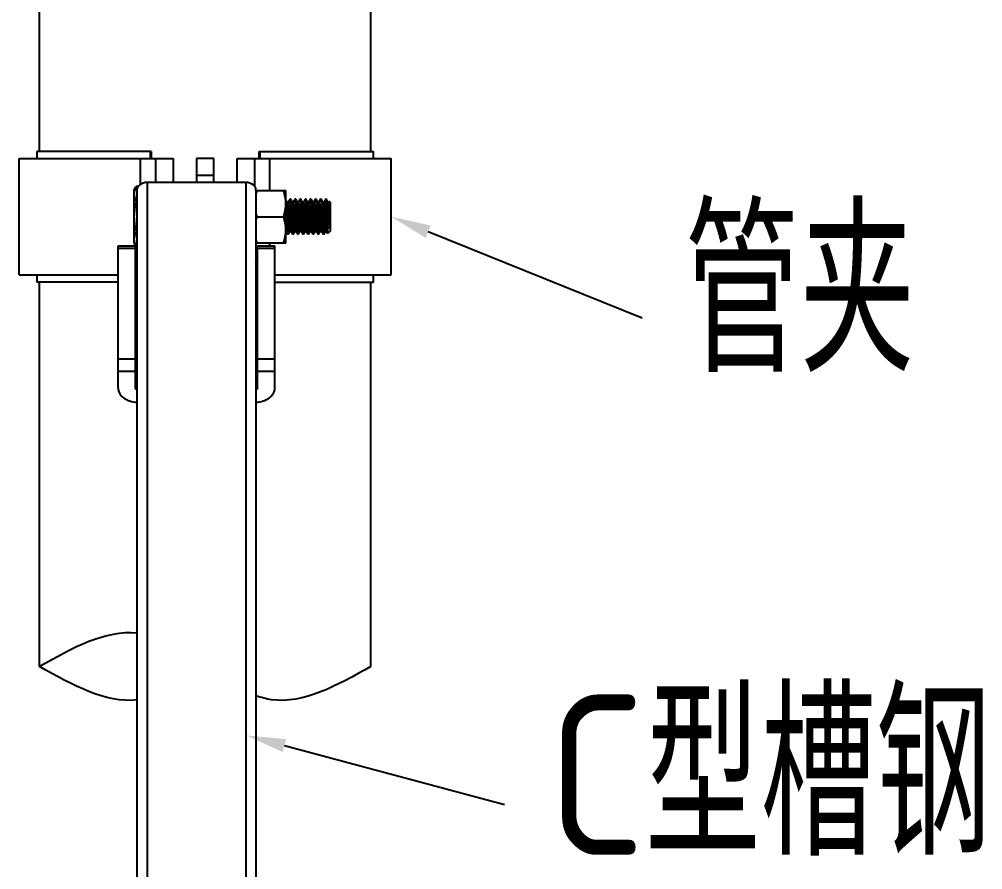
# Model space of a CAD drawing. Extents: x -409572 to -157272, y 600795 to 878326.
# Drawn here: x -392563 to -390155, y 811480 to 813606 of the extents above; entities that cross this region are included whole.
import ezdxf

# ---------------------------------------------------------------- set-up
doc = ezdxf.new("R2010")
doc.units = 0
doc.header["$LTSCALE"] = 1000
doc.header["$MEASUREMENT"] = 0
doc.layers.get('0').update_dxf_attribs({"linetype": 'CONTINUOUS'})
doc.styles.get("Standard").update_dxf_attribs({"font": 'GBENOR', "bigfont": 'GBCBIG'})

msp = doc.modelspace()

# ---------------------------------------------------------------- linework, layer by layer
at = {"linetype": 'CONTINUOUS'}
for p, q in [((-392512.2, 813275.6), (-392512.2, 813838.3)), ((-391684.6, 813275.6), (-391684.6, 813820.1)), ((-392563.1, 812967.1), (-392563.1, 813257.5)), ((-392563.1, 813257.5), (-392178.3, 813257.5)), ((-392519.5, 813275.6), (-392519.5, 813257.5)), ((-392233.1, 813275.6), (-392519.5, 813275.6)), ((-392259.8, 813193.5), (-392259.8, 813257.5)), ((-392235.5, 813275.6), (-392235.5, 813257.5)), ((-392233.1, 813275.6), (-392233.1, 813257.5)), ((-392221.8, 813197.6), (-392221.8, 813257.5)), ((-392178.3, 813257.5), (-392178.3, 813197.6)), ((-392120.2, 813257.5), (-392120.2, 813197.6)), ((-392076.7, 813257.5), (-392120.2, 813257.5)), ((-392076.7, 813197.6), (-392076.7, 813257.5)), ((-392018.6, 813197.6), (-392018.6, 813257.5)), ((-392018.6, 813257.5), (-391633.8, 813257.5)), ((-391975, 813257.5), (-391975, 813188.7)), ((-391963.7, 813257.5), (-391963.7, 813275.6)), ((-391963.7, 813275.6), (-391677.3, 813275.6)), ((-391961.3, 813257.5), (-391961.3, 813275.6)), ((-391937.1, 813177.6), (-391937.1, 813257.5)), ((-391677.3, 813257.5), (-391677.3, 813275.6)), ((-391633.8, 812967.1), (-391633.8, 813257.5)), ((-392076.7, 813214.9), (-392120.2, 813214.9)), ((-392276.3, 813177.6), (-392270.5, 813187.7)), ((-392266.2, 813187.7), (-392270.5, 813187.7)), ((-392243.6, 813197.6), (-392243.6, 811269.1)), ((-391996.8, 813197.6), (-392243.6, 813197.6)), ((-391996.8, 813197.6), (-391996.8, 811269.1)), ((-392276.3, 813177.6), (-392276.3, 813046.9)), ((-392269, 813179.6), (-392269, 811076.6)), ((-391971.4, 813179.6), (-391971.4, 811076.6)), ((-391971.4, 813177.6), (-391896.6, 813177.6)), ((-391896.6, 813046.9), (-391896.6, 813177.6)), ((-392269, 813150), (-392270.5, 813150)), ((-391893.1, 813148.8), (-391896.6, 813154.8)), ((-391890.1, 813148.9), (-391893.2, 813148.9)), ((-391886.3, 813155.7), (-391890.2, 813149)), ((-391886.3, 813155.7), (-391886.2, 813155.8)), ((-391884.6, 813155.8), (-391886.2, 813155.8)), ((-391884.4, 813155.7), (-391884.6, 813155.8)), ((-391880.4, 813148.8), (-391884.4, 813155.7)), ((-391877.4, 813148.9), (-391880.5, 813148.9)), ((-391880.3, 813148.7), (-391880.4, 813148.8)), ((-391873.6, 813155.7), (-391877.5, 813149)), ((-391873.6, 813155.7), (-391873.5, 813155.8)), ((-391871.9, 813155.8), (-391873.5, 813155.8)), ((-391871.7, 813155.7), (-391871.9, 813155.8)), ((-391867.7, 813148.8), (-391871.7, 813155.7)), ((-391864.7, 813148.9), (-391867.8, 813148.9)), ((-391860.9, 813155.7), (-391864.8, 813149)), ((-391860.9, 813155.7), (-391860.8, 813155.8)), ((-391859.2, 813155.8), (-391860.8, 813155.8)), ((-391859, 813155.7), (-391859.2, 813155.8)), ((-391855, 813148.8), (-391859, 813155.7)), ((-391858.8, 813155), (-391859, 813155.7)), ((-391852, 813148.9), (-391855.1, 813148.9)), ((-391854.8, 813148.2), (-391855, 813148.8)), ((-391848.2, 813155.7), (-391852.1, 813149)), ((-391851.6, 813148.2), (-391852, 813148.9)), ((-391848.2, 813155.7), (-391848, 813155.8)), ((-391848, 813155.8), (-391847.6, 813155)), ((-391846.5, 813155.8), (-391848, 813155.8)), ((-391846.3, 813155.7), (-391846.5, 813155.8)), ((-391842.3, 813148.8), (-391846.3, 813155.7)), ((-391839.3, 813148.9), (-391842.4, 813148.9)), ((-391842.2, 813148.6), (-391842.3, 813148.8)), ((-391835.5, 813155.7), (-391839.4, 813149)), ((-391835.5, 813155.7), (-391835.3, 813155.8)), ((-391833.8, 813155.8), (-391835.3, 813155.8)), ((-391833.6, 813155.7), (-391833.8, 813155.8)), ((-391829.6, 813148.8), (-391833.6, 813155.7)), ((-391826.6, 813148.9), (-391829.7, 813148.9)), ((-391822.8, 813155.7), (-391826.7, 813149)), ((-391822.8, 813155.7), (-391822.6, 813155.8)), ((-391821, 813155.8), (-391822.6, 813155.8)), ((-391820.9, 813155.7), (-391821, 813155.8)), ((-391816.9, 813148.8), (-391820.9, 813155.7)), ((-391813.9, 813148.9), (-391817, 813148.9)), ((-391810.1, 813155.7), (-391814, 813149)), ((-391810.1, 813155.7), (-391809.9, 813155.8)), ((-391808.3, 813155.8), (-391809.9, 813155.8)), ((-391808.2, 813155.7), (-391808.3, 813155.8)), ((-391804.2, 813148.8), (-391808.2, 813155.7)), ((-391801.2, 813148.9), (-391804.3, 813148.9)), ((-391804.1, 813148.6), (-391804.2, 813148.8)), ((-391797.4, 813155.7), (-391801.3, 813149)), ((-391797.2, 813155.8), (-391797.4, 813155.7)), ((-391795.6, 813155.8), (-391797.2, 813155.8)), ((-391795.5, 813155.7), (-391795.6, 813155.8)), ((-391791.5, 813148.8), (-391795.5, 813155.7)), ((-391788.5, 813148.9), (-391791.6, 813148.9)), ((-391787.9, 813150.1), (-391788.6, 813149)), ((-391786.2, 813148.6), (-391787.8, 813150.1)), ((-391786.2, 813148.6), (-391786.2, 813076)), ((-391969.2, 813112.3), (-391902.4, 813112.3)), ((-391793.5, 813100.6), (-391793.5, 813133.7)), ((-391786.6, 813133.9), (-391786.6, 813082.9)), ((-392269, 813074.5), (-392270.5, 813074.5)), ((-391896.6, 813075.6), (-391892.7, 813068.8)), ((-391892.7, 813068.8), (-391892.5, 813068.7)), ((-391890.9, 813068.7), (-391892.5, 813068.7)), ((-391890.8, 813068.8), (-391890.9, 813068.7)), ((-391890.8, 813068.8), (-391886.9, 813075.6)), ((-391886.9, 813075.6), (-391883.9, 813075.6)), ((-391884, 813075.8), (-391880, 813068.8)), ((-391880, 813068.8), (-391879.8, 813068.7)), ((-391878.2, 813068.7), (-391879.8, 813068.7)), ((-391878.1, 813068.8), (-391878.2, 813068.7)), ((-391878.1, 813068.8), (-391874.2, 813075.6)), ((-391874.2, 813075.6), (-391871.2, 813075.6)), ((-391871.3, 813075.8), (-391871.3, 813075.9)), ((-391871.3, 813075.8), (-391867.3, 813068.8)), ((-391867.3, 813068.8), (-391867.1, 813068.7)), ((-391865.5, 813068.7), (-391867.1, 813068.7)), ((-391865.4, 813068.8), (-391865.5, 813068.7)), ((-391865.4, 813068.8), (-391861.5, 813075.6)), ((-391861.5, 813075.6), (-391858.5, 813075.6)), ((-391858.6, 813075.8), (-391854.6, 813068.8)), ((-391854.6, 813068.8), (-391854.4, 813068.7)), ((-391852.8, 813068.7), (-391854.4, 813068.7)), ((-391852.6, 813068.8), (-391852.8, 813068.7)), ((-391852.6, 813068.8), (-391848.8, 813075.6)), ((-391848.8, 813075.6), (-391845.8, 813075.6)), ((-391845.9, 813075.8), (-391841.9, 813068.8)), ((-391841.9, 813068.8), (-391841.7, 813068.7)), ((-391840.1, 813068.7), (-391841.7, 813068.7)), ((-391839.9, 813068.8), (-391840.1, 813068.7)), ((-391839.9, 813068.8), (-391836.1, 813075.6)), ((-391836.1, 813075.6), (-391833.1, 813075.6)), ((-391833.2, 813075.8), (-391829.2, 813068.8)), ((-391829.2, 813068.8), (-391829, 813068.7)), ((-391827.4, 813068.7), (-391829, 813068.7)), ((-391827.2, 813068.8), (-391827.4, 813068.7)), ((-391827.2, 813068.8), (-391823.3, 813075.6)), ((-391823.4, 813075.6), (-391820.4, 813075.6)), ((-391820.5, 813075.8), (-391816.4, 813068.8)), ((-391816.4, 813068.8), (-391816.3, 813068.7)), ((-391814.7, 813068.7), (-391816.3, 813068.7)), ((-391814.5, 813068.8), (-391814.7, 813068.7)), ((-391814.5, 813068.8), (-391810.6, 813075.6)), ((-391810.7, 813075.6), (-391807.7, 813075.6)), ((-391807.8, 813075.8), (-391803.7, 813068.8)), ((-391803.7, 813068.8), (-391803.6, 813068.7)), ((-391802, 813068.7), (-391803.6, 813068.7)), ((-391801.8, 813068.8), (-391802, 813068.7)), ((-391801.8, 813068.8), (-391797.9, 813075.6)), ((-391798, 813075.6), (-391795, 813075.6)), ((-391795, 813075.8), (-391795, 813075.6)), ((-391795, 813075.6), (-391791.9, 813070.4)), ((-391791.9, 813070.4), (-391791.8, 813070.4)), ((-391786.2, 813076), (-391791.8, 813070.4)), ((-392276.3, 813046.9), (-392272.3, 813039.9)), ((-391971.4, 813046.9), (-391896.6, 813046.9)), ((-391937.1, 813039.7), (-391937.1, 813046.9)), ((-392316.2, 812684.2), (-392316.2, 813039.7)), ((-392316.2, 813039.7), (-392272.7, 813039.7)), ((-392316.2, 813033.3), (-392272.7, 813033.3)), ((-392272.7, 812684.2), (-392272.7, 813039.7)), ((-392269, 813036.8), (-392270.5, 813036.8)), ((-391967.7, 813021.6), (-391971.4, 813024.1)), ((-391967.7, 812684.2), (-391967.7, 813039.7)), ((-391967.7, 813039.7), (-391924.2, 813039.7)), ((-391967.7, 813033.3), (-391924.2, 813033.3)), ((-391924.2, 812684.2), (-391924.2, 813039.7)), ((-391971.4, 812997), (-391969.2, 813002.7)), ((-391969.2, 813002.7), (-391967.7, 813005.8)), ((-391967.7, 813005.3), (-391968.1, 813005)), ((-392563.1, 812967.1), (-392316.2, 812967.1)), ((-392519.5, 812967.1), (-392519.5, 812948.9)), ((-392316.2, 812948.9), (-392519.5, 812948.9)), ((-392512.2, 811987.9), (-392512.2, 812948.9)), ((-391924.2, 812967.1), (-391633.8, 812967.1)), ((-391924.2, 812948.9), (-391677.3, 812948.9)), ((-391684.6, 811987.9), (-391684.6, 812948.9)), ((-391677.3, 812948.9), (-391677.3, 812967.1)), ((-392272.7, 812756.1), (-392316.2, 812756.1)), ((-391924.2, 812756.1), (-391967.7, 812756.1)), ((-392272.7, 812725.3), (-392316.2, 812725.3)), ((-391924.2, 812725.3), (-391967.7, 812725.3))]:
    msp.add_line(p, q, dxfattribs=at)
for points in [[(-391541, 813074.9), (-391006.1, 812859.2)], [(-391900.2, 811790.3), (-391350.2, 811643.1)]]:
    msp.add_lwpolyline(points)
for centre, radius, start, end in [((-391838.8, 813134), 137.5, 161.5104, 164.6888), ((-391838.8, 813155.9), 137.5, 195.3112, 198.4896), ((-391838.8, 813068.7), 137.5, 161.5104, 164.6888), ((-395108.2, 812967.5), 3215.8, 2.5803, 2.9163), ((-392218.5, 813066.9), 60.1, 206.641, 210.0621), ((-391838.8, 813090.5), 137.5, 195.3112, 198.4896), ((-391884.5, 812953.9), 100, 149.4462, 150.2362), ((-391962.2, 813002.4), 15, 240.2296, 242.1247)]:
    msp.add_arc(centre, radius, start, end, dxfattribs=at)
for points, knots in [([(-392270.5, 813187.7), (-392270.9, 813186.9), (-392272.8, 813183.5), (-392274.3, 813180), (-392275.1, 813177.3)], [0, 0, 0, 0, 0.257362, 1, 1, 1, 1]), ([(-392243.6, 813197.6), (-392249.9, 813197.6), (-392261.5, 813195.2), (-392269, 813184.5), (-392269, 813179.6)], [0, 0, 0, 0, 0.559767, 1, 1, 1, 1]), ([(-391971.4, 813179.6), (-391971.4, 813184.5), (-391978.9, 813195.2), (-391990.5, 813197.6), (-391996.8, 813197.6)], [0, 0, 0, 0, 0.440233, 1, 1, 1, 1]), ([(-392275.1, 813177.3), (-392275.3, 813176.6), (-392276, 813173.8), (-392276.3, 813171), (-392276.3, 813168.8)], [0, 0, 0, 0, 0.253622, 1, 1, 1, 1]), ([(-392276.3, 813168.8), (-392276.3, 813165.6), (-392275.1, 813159), (-392272.2, 813152.9), (-392270.5, 813150)], [0, 0, 0, 0, 0.485077, 1, 1, 1, 1]), ([(-391896.6, 813144.9), (-391896.6, 813150.5), (-391897.7, 813161.6), (-391900.7, 813172.3), (-391902.4, 813177.6)], [0, 0, 0, 0, 0.498127, 1, 1, 1, 1]), ([(-391902.4, 813112.3), (-391900.7, 813117.5), (-391897.7, 813128.3), (-391896.6, 813139.4), (-391896.6, 813144.9)], [0, 0, 0, 0, 0.501873, 1, 1, 1, 1]), ([(-391894.1, 813112.3), (-391894.5, 813120.7), (-391895, 813132.2), (-391895.9, 813145.9), (-391896.3, 813151.3), (-391896.6, 813153.3)], [0, 0, 0, 0, 0.612202, 0.845734, 1, 1, 1, 1]), ([(-391886.9, 813075.6), (-391887, 813075.6), (-391887.2, 813075.9), (-391887.5, 813076.7), (-391887.8, 813078.6), (-391888.1, 813081.8), (-391888.5, 813086), (-391888.9, 813091.2), (-391889.3, 813097.2), (-391889.6, 813103.7), (-391890.2, 813112.8), (-391890.6, 813121.8), (-391891.2, 813130.4), (-391891.5, 813136), (-391891.9, 813140.7), (-391892.3, 813144.5), (-391892.6, 813147), (-391892.9, 813148.4), (-391893.1, 813148.8)], [0, 0, 0, 0, 0.003455, 0.010693, 0.037891, 0.081614, 0.140407, 0.212192, 0.294399, 0.384075, 0.47799, 0.664974, 0.751306, 0.828652, 0.894237, 0.945722, 0.98132, 1, 1, 1, 1]), ([(-391884, 813075.8), (-391884.2, 813076.2), (-391884.4, 813077.5), (-391884.8, 813080), (-391885.2, 813083.8), (-391885.6, 813088.5), (-391885.9, 813094.1), (-391886.4, 813102.7), (-391886.9, 813111.7), (-391887.4, 813120.8), (-391887.8, 813127.3), (-391888.2, 813133.3), (-391888.6, 813138.5), (-391888.9, 813142.7), (-391889.3, 813145.9), (-391889.6, 813147.8), (-391889.9, 813148.7), (-391890.1, 813148.9), (-391890.1, 813148.9)], [0, 0, 0, 0, 0.018679, 0.054277, 0.105763, 0.171349, 0.248695, 0.335028, 0.52201, 0.615925, 0.7056, 0.787808, 0.859593, 0.918387, 0.96211, 0.989308, 0.996544, 1, 1, 1, 1]), ([(-391886.2, 813155.8), (-391886.1, 813155.8), (-391885.9, 813155.5), (-391885.7, 813154.9), (-391885.5, 813153.8), (-391885.3, 813151.7), (-391884.9, 813148), (-391884.5, 813142.7), (-391884.2, 813136.2), (-391883.8, 813128.7), (-391883.4, 813120.6), (-391883.1, 813115.1), (-391883, 813112.3)], [0, 0, 0, 0, 0.0066, 0.021626, 0.045785, 0.07899, 0.171387, 0.295464, 0.446521, 0.618791, 0.80567, 1, 1, 1, 1]), ([(-391881.4, 813112.3), (-391881.6, 813117.5), (-391882, 813125.2), (-391882.5, 813135.1), (-391882.9, 813141.5), (-391883.2, 813146.8), (-391883.6, 813151), (-391884, 813153.8), (-391884.2, 813155.3), (-391884.4, 813155.7)], [0, 0, 0, 0, 0.364471, 0.530917, 0.679032, 0.803712, 0.900705, 0.96676, 1, 1, 1, 1]), ([(-391874.2, 813075.6), (-391874.3, 813075.6), (-391874.5, 813075.9), (-391874.8, 813076.7), (-391875.1, 813078.6), (-391875.4, 813081.7), (-391875.8, 813085.9), (-391876.2, 813091), (-391876.5, 813096.9), (-391876.9, 813103.3), (-391877.4, 813112.3), (-391878, 813123.2), (-391878.6, 813133.3), (-391879.2, 813140.3), (-391879.5, 813144.1), (-391879.9, 813146.8), (-391880.1, 813148.2), (-391880.3, 813148.7)], [0, 0, 0, 0, 0.003417, 0.010553, 0.037343, 0.080422, 0.138384, 0.209216, 0.290427, 0.379147, 0.472236, 0.658297, 0.82249, 0.888984, 0.941829, 0.979209, 1, 1, 1, 1]), ([(-391871.3, 813075.9), (-391871.5, 813076.3), (-391871.8, 813077.7), (-391872.2, 813080.4), (-391872.5, 813084.2), (-391873, 813091.1), (-391873.7, 813101.3), (-391874.3, 813112.2), (-391874.8, 813121.2), (-391875.1, 813127.6), (-391875.5, 813133.5), (-391875.9, 813138.6), (-391876.2, 813142.8), (-391876.6, 813145.9), (-391876.9, 813147.8), (-391877.2, 813148.7), (-391877.4, 813148.9), (-391877.4, 813148.9)], [0, 0, 0, 0, 0.020588, 0.057799, 0.110514, 0.176922, 0.341067, 0.527216, 0.620384, 0.709195, 0.790501, 0.861424, 0.919465, 0.962605, 0.989434, 0.996579, 1, 1, 1, 1]), ([(-391873.5, 813155.8), (-391873.4, 813155.8), (-391873.2, 813155.5), (-391873, 813154.9), (-391872.8, 813153.8), (-391872.5, 813151.7), (-391872.2, 813148), (-391871.8, 813142.7), (-391871.4, 813136.2), (-391871.1, 813128.7), (-391870.7, 813120.6), (-391870.4, 813115.1), (-391870.3, 813112.3)], [0, 0, 0, 0, 0.006597, 0.021619, 0.045777, 0.07898, 0.171374, 0.295442, 0.446496, 0.618772, 0.805666, 1, 1, 1, 1]), ([(-391868.7, 813112.3), (-391868.9, 813117.5), (-391869.3, 813125.2), (-391869.8, 813135.1), (-391870.2, 813141.5), (-391870.5, 813146.8), (-391870.9, 813151), (-391871.3, 813153.8), (-391871.5, 813155.3), (-391871.7, 813155.7)], [0, 0, 0, 0, 0.364465, 0.530905, 0.679014, 0.8037, 0.900701, 0.966759, 1, 1, 1, 1]), ([(-391861.5, 813075.6), (-391861.6, 813075.6), (-391861.8, 813075.9), (-391862.1, 813076.7), (-391862.4, 813078.6), (-391862.7, 813081.8), (-391863.1, 813086), (-391863.5, 813091.2), (-391863.9, 813097.2), (-391864.2, 813103.7), (-391864.7, 813112.8), (-391865.2, 813121.8), (-391865.7, 813130.4), (-391866.1, 813136), (-391866.5, 813140.7), (-391866.8, 813144.5), (-391867.2, 813147), (-391867.5, 813148.4), (-391867.7, 813148.8)], [0, 0, 0, 0, 0.003456, 0.010692, 0.037889, 0.081613, 0.140407, 0.212192, 0.2944, 0.384075, 0.47799, 0.664972, 0.751305, 0.828651, 0.894236, 0.945723, 0.981321, 1, 1, 1, 1]), ([(-391858.6, 813075.8), (-391858.8, 813076.2), (-391859, 813077.5), (-391859.4, 813080), (-391859.8, 813083.8), (-391860.1, 813088.5), (-391860.5, 813094.1), (-391861, 813102.7), (-391861.5, 813111.7), (-391862, 813120.8), (-391862.4, 813127.3), (-391862.8, 813133.3), (-391863.2, 813138.5), (-391863.5, 813142.7), (-391863.9, 813145.9), (-391864.2, 813147.8), (-391864.5, 813148.7), (-391864.6, 813148.9), (-391864.7, 813148.9)], [0, 0, 0, 0, 0.01868, 0.054278, 0.105764, 0.171348, 0.248694, 0.335026, 0.52201, 0.615925, 0.705601, 0.787808, 0.859593, 0.918386, 0.962109, 0.989306, 0.996545, 1, 1, 1, 1]), ([(-391860.8, 813155.8), (-391860.7, 813155.8), (-391860.5, 813155.5), (-391860.3, 813154.9), (-391860.1, 813153.8), (-391859.8, 813151.7), (-391859.5, 813148), (-391859.1, 813142.7), (-391858.7, 813136.2), (-391858.4, 813128.7), (-391858, 813120.6), (-391857.7, 813115.1), (-391857.6, 813112.3)], [0, 0, 0, 0, 0.006599, 0.021622, 0.045782, 0.078987, 0.171389, 0.295466, 0.446515, 0.618783, 0.80567, 1, 1, 1, 1]), ([(-391856, 813112.3), (-391856.2, 813117.1), (-391856.6, 813126.4), (-391857.3, 813138.8), (-391857.8, 813147.5), (-391858.4, 813152.5), (-391858.6, 813154.3), (-391858.8, 813155)], [0, 0, 0, 0, 0.342843, 0.645753, 0.873522, 0.950589, 1, 1, 1, 1]), ([(-391848.8, 813075.6), (-391848.9, 813075.6), (-391849.1, 813075.8), (-391849.3, 813076.6), (-391849.7, 813078.4), (-391850, 813081.4), (-391850.4, 813085.4), (-391850.7, 813090.3), (-391851.1, 813095.9), (-391851.4, 813102.1), (-391851.9, 813110.9), (-391852.5, 813121.6), (-391853.2, 813133.1), (-391853.8, 813141.2), (-391854.3, 813145.9), (-391854.6, 813147.6), (-391854.8, 813148.2)], [0, 0, 0, 0, 0.003318, 0.010166, 0.035831, 0.077124, 0.132774, 0.200951, 0.279376, 0.365418, 0.456184, 0.639607, 0.805161, 0.930787, 0.973175, 1, 1, 1, 1]), ([(-391845.9, 813075.8), (-391846.1, 813076.1), (-391846.3, 813077.3), (-391846.7, 813079.6), (-391847, 813082.9), (-391847.3, 813087.2), (-391847.7, 813092.2), (-391848.2, 813100), (-391848.8, 813110.5), (-391849.4, 813122.8), (-391850.1, 813133.8), (-391850.7, 813141.5), (-391851.2, 813146), (-391851.5, 813147.6), (-391851.6, 813148.2)], [0, 0, 0, 0, 0.017152, 0.049306, 0.095685, 0.154891, 0.225083, 0.30406, 0.478231, 0.655625, 0.814053, 0.933743, 0.974201, 1, 1, 1, 1]), ([(-391847.6, 813155), (-391847.5, 813154.3), (-391847.2, 813152.5), (-391846.7, 813147.5), (-391846.2, 813138.8), (-391845.5, 813126.4), (-391845.1, 813117.1), (-391844.9, 813112.3)], [0, 0, 0, 0, 0.049411, 0.126478, 0.354247, 0.657157, 1, 1, 1, 1]), ([(-391843.3, 813112.3), (-391843.5, 813117.5), (-391843.9, 813125.2), (-391844.4, 813135.1), (-391844.8, 813141.5), (-391845.1, 813146.8), (-391845.5, 813151), (-391845.9, 813153.8), (-391846.1, 813155.3), (-391846.3, 813155.7)], [0, 0, 0, 0, 0.364462, 0.530907, 0.679025, 0.803712, 0.900706, 0.96676, 1, 1, 1, 1]), ([(-391836.1, 813075.6), (-391836.2, 813075.6), (-391836.4, 813075.8), (-391836.6, 813076.7), (-391837, 813078.6), (-391837.3, 813081.6), (-391837.7, 813085.8), (-391838.1, 813090.9), (-391838.4, 813096.8), (-391838.8, 813103.2), (-391839.3, 813112.1), (-391839.9, 813122.9), (-391840.5, 813133.1), (-391841, 813140.1), (-391841.4, 813143.9), (-391841.8, 813146.7), (-391842, 813148.1), (-391842.2, 813148.6)], [0, 0, 0, 0, 0.003402, 0.010497, 0.037127, 0.079951, 0.137583, 0.208037, 0.288851, 0.377191, 0.469951, 0.655642, 0.820036, 0.88689, 0.940273, 0.978363, 1, 1, 1, 1]), ([(-391833.2, 813075.8), (-391833.4, 813076.2), (-391833.6, 813077.5), (-391834, 813080), (-391834.4, 813083.8), (-391834.7, 813088.5), (-391835.1, 813094.1), (-391835.6, 813102.7), (-391836.1, 813111.7), (-391836.6, 813120.8), (-391837, 813127.3), (-391837.4, 813133.3), (-391837.7, 813138.5), (-391838.1, 813142.7), (-391838.5, 813145.9), (-391838.8, 813147.8), (-391839.1, 813148.7), (-391839.2, 813148.9), (-391839.3, 813148.9)], [0, 0, 0, 0, 0.01868, 0.054279, 0.105766, 0.17135, 0.248697, 0.335029, 0.522011, 0.615926, 0.705602, 0.78781, 0.859595, 0.918388, 0.962111, 0.989307, 0.996546, 1, 1, 1, 1]), ([(-391835.3, 813155.8), (-391835.2, 813155.8), (-391835.1, 813155.5), (-391834.9, 813154.9), (-391834.7, 813153.8), (-391834.4, 813151.7), (-391834.1, 813148), (-391833.7, 813142.7), (-391833.3, 813136.2), (-391832.9, 813128.7), (-391832.6, 813120.6), (-391832.3, 813115.1), (-391832.2, 813112.3)], [0, 0, 0, 0, 0.0066, 0.021625, 0.045784, 0.078988, 0.171384, 0.29546, 0.446516, 0.618789, 0.80567, 1, 1, 1, 1]), ([(-391830.6, 813112.3), (-391830.8, 813117.5), (-391831.2, 813125.2), (-391831.7, 813135.1), (-391832.1, 813141.5), (-391832.4, 813146.8), (-391832.8, 813151), (-391833.1, 813153.8), (-391833.3, 813155.3), (-391833.6, 813155.7)], [0, 0, 0, 0, 0.364471, 0.530917, 0.679031, 0.803711, 0.900704, 0.96676, 1, 1, 1, 1]), ([(-391823.4, 813075.6), (-391823.5, 813075.6), (-391823.7, 813075.9), (-391823.9, 813076.7), (-391824.3, 813078.6), (-391824.6, 813081.8), (-391825, 813086), (-391825.4, 813091.2), (-391825.7, 813097.2), (-391826.1, 813103.7), (-391826.6, 813112.8), (-391827.1, 813121.8), (-391827.6, 813130.4), (-391828, 813136), (-391828.4, 813140.7), (-391828.7, 813144.5), (-391829.1, 813147), (-391829.3, 813148.4), (-391829.6, 813148.8)], [0, 0, 0, 0, 0.003456, 0.010692, 0.037889, 0.081613, 0.140406, 0.212192, 0.2944, 0.384075, 0.477989, 0.664972, 0.751304, 0.828651, 0.894236, 0.945722, 0.981321, 1, 1, 1, 1]), ([(-391820.5, 813075.8), (-391820.7, 813076.2), (-391820.9, 813077.5), (-391821.3, 813080), (-391821.7, 813083.8), (-391822, 813088.5), (-391822.4, 813094.1), (-391822.9, 813102.7), (-391823.4, 813111.7), (-391823.9, 813120.8), (-391824.3, 813127.3), (-391824.7, 813133.3), (-391825, 813138.5), (-391825.4, 813142.7), (-391825.8, 813145.9), (-391826.1, 813147.8), (-391826.3, 813148.7), (-391826.5, 813148.9), (-391826.6, 813148.9)], [0, 0, 0, 0, 0.01868, 0.054278, 0.105764, 0.171348, 0.248694, 0.335027, 0.52201, 0.615925, 0.705601, 0.787808, 0.859593, 0.918386, 0.962109, 0.989306, 0.996546, 1, 1, 1, 1]), ([(-391822.6, 813155.8), (-391822.5, 813155.8), (-391822.4, 813155.5), (-391822.2, 813154.9), (-391822, 813153.8), (-391821.7, 813151.7), (-391821.4, 813148), (-391821, 813142.7), (-391820.6, 813136.2), (-391820.2, 813128.7), (-391819.8, 813120.6), (-391819.6, 813115.1), (-391819.5, 813112.3)], [0, 0, 0, 0, 0.006596, 0.021617, 0.045773, 0.078975, 0.171369, 0.295437, 0.446491, 0.618767, 0.805664, 1, 1, 1, 1]), ([(-391817.9, 813112.3), (-391818.1, 813117.5), (-391818.5, 813125.2), (-391819, 813135.1), (-391819.3, 813141.5), (-391819.7, 813146.8), (-391820, 813151), (-391820.4, 813153.8), (-391820.6, 813155.3), (-391820.9, 813155.7)], [0, 0, 0, 0, 0.364464, 0.530903, 0.679012, 0.803699, 0.9007, 0.966759, 1, 1, 1, 1]), ([(-391810.7, 813075.6), (-391810.8, 813075.6), (-391811, 813075.9), (-391811.2, 813076.7), (-391811.6, 813078.6), (-391811.9, 813081.8), (-391812.3, 813086), (-391812.7, 813091.2), (-391813, 813097.2), (-391813.4, 813103.7), (-391813.9, 813112.8), (-391814.4, 813121.8), (-391814.9, 813130.4), (-391815.3, 813136), (-391815.7, 813140.7), (-391816, 813144.5), (-391816.4, 813147), (-391816.6, 813148.4), (-391816.9, 813148.8)], [0, 0, 0, 0, 0.003456, 0.010693, 0.037891, 0.081614, 0.140408, 0.212192, 0.2944, 0.384075, 0.47799, 0.664974, 0.751306, 0.828653, 0.894237, 0.945723, 0.981321, 1, 1, 1, 1]), ([(-391807.8, 813075.8), (-391808, 813076.2), (-391808.2, 813077.5), (-391808.6, 813080), (-391808.9, 813083.8), (-391809.3, 813088.5), (-391809.7, 813094.1), (-391810.2, 813102.7), (-391810.7, 813111.7), (-391811.2, 813120.8), (-391811.6, 813127.3), (-391812, 813133.3), (-391812.3, 813138.5), (-391812.7, 813142.7), (-391813.1, 813145.9), (-391813.4, 813147.8), (-391813.6, 813148.7), (-391813.8, 813148.9), (-391813.9, 813148.9)], [0, 0, 0, 0, 0.018679, 0.054277, 0.105763, 0.171348, 0.248694, 0.335027, 0.52201, 0.615925, 0.7056, 0.787807, 0.859593, 0.918386, 0.96211, 0.989308, 0.996544, 1, 1, 1, 1]), ([(-391809.9, 813155.8), (-391809.8, 813155.8), (-391809.7, 813155.5), (-391809.5, 813154.9), (-391809.3, 813153.8), (-391809, 813151.7), (-391808.7, 813148), (-391808.3, 813142.7), (-391807.9, 813136.2), (-391807.5, 813128.7), (-391807.1, 813120.6), (-391806.9, 813115.1), (-391806.8, 813112.3)], [0, 0, 0, 0, 0.006599, 0.021624, 0.045785, 0.078991, 0.171394, 0.295472, 0.446521, 0.618786, 0.80567, 1, 1, 1, 1]), ([(-391805.2, 813112.3), (-391805.4, 813117.5), (-391805.8, 813125.2), (-391806.3, 813135.1), (-391806.6, 813141.5), (-391807, 813146.8), (-391807.3, 813151), (-391807.7, 813153.8), (-391807.9, 813155.3), (-391808.2, 813155.7)], [0, 0, 0, 0, 0.364462, 0.530902, 0.679016, 0.803706, 0.900705, 0.96676, 1, 1, 1, 1]), ([(-391798, 813075.6), (-391798.1, 813075.6), (-391798.3, 813075.8), (-391798.5, 813076.7), (-391798.9, 813078.6), (-391799.2, 813081.6), (-391799.6, 813085.8), (-391799.9, 813090.9), (-391800.3, 813096.7), (-391800.7, 813103.1), (-391801.2, 813112), (-391801.8, 813122.8), (-391802.4, 813133), (-391802.9, 813140), (-391803.3, 813143.9), (-391803.6, 813146.6), (-391803.9, 813148.1), (-391804.1, 813148.6)], [0, 0, 0, 0, 0.003396, 0.010472, 0.037029, 0.079737, 0.13722, 0.207502, 0.288137, 0.376304, 0.468915, 0.654438, 0.818923, 0.885939, 0.939566, 0.977978, 1, 1, 1, 1]), ([(-391795, 813075.8), (-391795.3, 813076.2), (-391795.5, 813077.5), (-391795.9, 813080), (-391796.2, 813083.8), (-391796.6, 813088.5), (-391797, 813094.1), (-391797.5, 813102.7), (-391798, 813111.7), (-391798.5, 813120.8), (-391798.9, 813127.3), (-391799.3, 813133.3), (-391799.6, 813138.5), (-391800, 813142.7), (-391800.3, 813145.9), (-391800.7, 813147.8), (-391800.9, 813148.7), (-391801.1, 813148.9), (-391801.2, 813148.9)], [0, 0, 0, 0, 0.01868, 0.054278, 0.105764, 0.171348, 0.248695, 0.335027, 0.52201, 0.615925, 0.705601, 0.787809, 0.859594, 0.918387, 0.96211, 0.989307, 0.996546, 1, 1, 1, 1]), ([(-391793.5, 813100.6), (-391793.7, 813103.9), (-391794, 813110.5), (-391794.4, 813120.3), (-391794.9, 813129.7), (-391795.3, 813138.2), (-391795.7, 813144.4), (-391796, 813148.6), (-391796.3, 813151.1), (-391796.5, 813153.1), (-391796.7, 813154.5), (-391796.9, 813155.3), (-391797.1, 813155.8), (-391797.2, 813155.8)], [0, 0, 0, 0, 0.178481, 0.358633, 0.531004, 0.686502, 0.81696, 0.870599, 0.915552, 0.951236, 0.977231, 0.993319, 1, 1, 1, 1]), ([(-391793.5, 813133.7), (-391793.7, 813136.5), (-391793.9, 813141.6), (-391794.4, 813147.6), (-391794.7, 813151.4), (-391794.9, 813153.4), (-391795.2, 813154.7), (-391795.3, 813155.5), (-391795.5, 813155.7)], [0, 0, 0, 0, 0.386407, 0.692621, 0.809887, 0.900873, 0.96438, 1, 1, 1, 1]), ([(-391786.6, 813082.9), (-391787.1, 813088.8), (-391787.7, 813098.2), (-391788.4, 813111.3), (-391789, 813121.9), (-391789.6, 813131.6), (-391790.1, 813138.7), (-391790.5, 813143.4), (-391790.8, 813145.9), (-391791.1, 813147.6), (-391791.3, 813148.5), (-391791.5, 813148.8)], [0, 0, 0, 0, 0.266625, 0.430398, 0.595472, 0.747113, 0.871808, 0.920471, 0.958518, 0.985156, 1, 1, 1, 1]), ([(-391786.6, 813133.9), (-391786.7, 813136), (-391787, 813139.7), (-391787.4, 813144), (-391787.8, 813146.5), (-391788, 813147.8), (-391788.2, 813148.5), (-391788.4, 813148.9), (-391788.5, 813148.9)], [0, 0, 0, 0, 0.414305, 0.728229, 0.842155, 0.925352, 0.97725, 1, 1, 1, 1]), ([(-391787.9, 813150.1), (-391787.9, 813150.1), (-391787.9, 813150.2), (-391787.8, 813150.1), (-391787.8, 813150.1)], [0, 0, 0, 0, 0.579006, 1, 1, 1, 1]), ([(-391787.8, 813150.1), (-391787.7, 813150), (-391787.6, 813149.5), (-391787.5, 813148.7), (-391787.3, 813147.3), (-391787.2, 813145.4), (-391787, 813143.1), (-391786.8, 813139.2), (-391786.7, 813136.1), (-391786.6, 813133.9)], [0, 0, 0, 0, 0.026242, 0.082423, 0.168531, 0.283682, 0.426407, 0.594915, 1, 1, 1, 1]), ([(-391896.6, 813079.6), (-391896.6, 813085.1), (-391897.7, 813096.2), (-391900.7, 813107), (-391902.4, 813112.3)], [0, 0, 0, 0, 0.498127, 1, 1, 1, 1]), ([(-391895.7, 813112.3), (-391895.4, 813107), (-391895.1, 813099.3), (-391894.6, 813089.4), (-391894.2, 813083.1), (-391893.8, 813077.7), (-391893.5, 813073.5), (-391893.1, 813070.7), (-391892.9, 813069.3), (-391892.7, 813068.8)], [0, 0, 0, 0, 0.364464, 0.530902, 0.679018, 0.803707, 0.900706, 0.966761, 1, 1, 1, 1]), ([(-391890.9, 813068.7), (-391891, 813068.7), (-391891.2, 813069.1), (-391891.4, 813069.6), (-391891.6, 813070.7), (-391891.8, 813072.9), (-391892.2, 813076.5), (-391892.6, 813081.8), (-391892.9, 813088.4), (-391893.3, 813095.8), (-391893.7, 813103.9), (-391894, 813109.4), (-391894.1, 813112.3)], [0, 0, 0, 0, 0.006599, 0.021623, 0.045783, 0.078988, 0.171391, 0.295468, 0.446516, 0.618784, 0.80567, 1, 1, 1, 1]), ([(-391883, 813112.3), (-391882.7, 813107), (-391882.4, 813099.3), (-391881.9, 813089.4), (-391881.5, 813083.1), (-391881.1, 813077.7), (-391880.8, 813073.5), (-391880.4, 813070.7), (-391880.2, 813069.3), (-391880, 813068.8)], [0, 0, 0, 0, 0.364464, 0.530904, 0.679014, 0.8037, 0.900701, 0.966759, 1, 1, 1, 1]), ([(-391878.2, 813068.7), (-391878.3, 813068.7), (-391878.5, 813069.1), (-391878.7, 813069.6), (-391878.9, 813070.7), (-391879.1, 813072.9), (-391879.5, 813076.5), (-391879.8, 813081.8), (-391880.2, 813088.4), (-391880.6, 813095.8), (-391881, 813103.9), (-391881.3, 813109.4), (-391881.4, 813112.3)], [0, 0, 0, 0, 0.006597, 0.021619, 0.045776, 0.078979, 0.171373, 0.295441, 0.446495, 0.61877, 0.805666, 1, 1, 1, 1]), ([(-391870.3, 813112.3), (-391870, 813107), (-391869.7, 813099.3), (-391869.2, 813089.4), (-391868.8, 813083.1), (-391868.4, 813077.7), (-391868.1, 813073.5), (-391867.7, 813070.7), (-391867.5, 813069.3), (-391867.3, 813068.8)], [0, 0, 0, 0, 0.364471, 0.530917, 0.679032, 0.803712, 0.900705, 0.96676, 1, 1, 1, 1]), ([(-391865.5, 813068.7), (-391865.6, 813068.7), (-391865.8, 813069.1), (-391865.9, 813069.6), (-391866.1, 813070.7), (-391866.4, 813072.9), (-391866.8, 813076.5), (-391867.1, 813081.8), (-391867.5, 813088.4), (-391867.9, 813095.8), (-391868.3, 813103.9), (-391868.6, 813109.4), (-391868.7, 813112.3)], [0, 0, 0, 0, 0.0066, 0.021626, 0.045785, 0.078989, 0.171387, 0.295463, 0.44652, 0.618791, 0.80567, 1, 1, 1, 1]), ([(-391857.6, 813112.3), (-391857.3, 813107), (-391857, 813099.3), (-391856.5, 813089.4), (-391856.1, 813083.1), (-391855.7, 813077.7), (-391855.4, 813073.5), (-391855, 813070.7), (-391854.8, 813069.3), (-391854.6, 813068.8)], [0, 0, 0, 0, 0.364461, 0.530905, 0.679023, 0.803711, 0.900706, 0.96676, 1, 1, 1, 1]), ([(-391852.8, 813068.7), (-391852.9, 813068.7), (-391853.1, 813069.1), (-391853.2, 813069.6), (-391853.4, 813070.7), (-391853.7, 813072.9), (-391854.1, 813076.5), (-391854.4, 813081.8), (-391854.8, 813088.4), (-391855.2, 813095.8), (-391855.6, 813103.9), (-391855.9, 813109.4), (-391856, 813112.3)], [0, 0, 0, 0, 0.006603, 0.021633, 0.045797, 0.079005, 0.17141, 0.29549, 0.446541, 0.6188, 0.805675, 1, 1, 1, 1]), ([(-391844.9, 813112.3), (-391844.6, 813107), (-391844.3, 813099.3), (-391843.8, 813089.4), (-391843.4, 813083.1), (-391843, 813077.7), (-391842.7, 813073.5), (-391842.3, 813070.7), (-391842.1, 813069.3), (-391841.9, 813068.8)], [0, 0, 0, 0, 0.364465, 0.530902, 0.679016, 0.803705, 0.900705, 0.96676, 1, 1, 1, 1]), ([(-391840.1, 813068.7), (-391840.2, 813068.7), (-391840.4, 813069.1), (-391840.5, 813069.6), (-391840.7, 813070.7), (-391841, 813072.9), (-391841.4, 813076.5), (-391841.7, 813081.8), (-391842.1, 813088.4), (-391842.5, 813095.8), (-391842.9, 813103.9), (-391843.2, 813109.4), (-391843.3, 813112.3)], [0, 0, 0, 0, 0.006597, 0.021619, 0.045776, 0.07898, 0.17138, 0.295455, 0.446505, 0.618777, 0.805667, 1, 1, 1, 1]), ([(-391832.2, 813112.3), (-391831.9, 813107), (-391831.6, 813099.3), (-391831.1, 813089.4), (-391830.7, 813083.1), (-391830.3, 813077.7), (-391830, 813073.5), (-391829.6, 813070.7), (-391829.4, 813069.3), (-391829.2, 813068.8)], [0, 0, 0, 0, 0.364465, 0.530907, 0.679017, 0.803702, 0.900702, 0.966759, 1, 1, 1, 1]), ([(-391827.4, 813068.7), (-391827.5, 813068.7), (-391827.7, 813069.1), (-391827.8, 813069.6), (-391828, 813070.7), (-391828.3, 813072.9), (-391828.6, 813076.5), (-391829, 813081.8), (-391829.4, 813088.4), (-391829.8, 813095.8), (-391830.2, 813103.9), (-391830.4, 813109.4), (-391830.6, 813112.3)], [0, 0, 0, 0, 0.006598, 0.021622, 0.04578, 0.078984, 0.171378, 0.295448, 0.446502, 0.618778, 0.805669, 1, 1, 1, 1]), ([(-391819.5, 813112.3), (-391819.2, 813107), (-391818.9, 813099.3), (-391818.4, 813089.4), (-391818, 813083.1), (-391817.6, 813077.7), (-391817.3, 813073.5), (-391816.9, 813070.7), (-391816.7, 813069.3), (-391816.4, 813068.8)], [0, 0, 0, 0, 0.364468, 0.530914, 0.67903, 0.803712, 0.900705, 0.966759, 1, 1, 1, 1]), ([(-391814.7, 813068.7), (-391814.8, 813068.7), (-391815, 813069.1), (-391815.1, 813069.6), (-391815.3, 813070.7), (-391815.6, 813072.9), (-391815.9, 813076.5), (-391816.3, 813081.8), (-391816.7, 813088.4), (-391817.1, 813095.8), (-391817.5, 813103.9), (-391817.7, 813109.4), (-391817.9, 813112.3)], [0, 0, 0, 0, 0.006601, 0.021627, 0.045787, 0.078992, 0.171391, 0.295469, 0.446525, 0.618794, 0.80567, 1, 1, 1, 1]), ([(-391806.8, 813112.3), (-391806.5, 813107), (-391806.2, 813099.3), (-391805.6, 813089.4), (-391805.3, 813083.1), (-391804.9, 813077.7), (-391804.6, 813073.5), (-391804.2, 813070.7), (-391804, 813069.3), (-391803.7, 813068.8)], [0, 0, 0, 0, 0.364462, 0.530904, 0.679022, 0.80371, 0.900707, 0.966761, 1, 1, 1, 1]), ([(-391802, 813068.7), (-391802.1, 813068.7), (-391802.3, 813069.1), (-391802.4, 813069.6), (-391802.6, 813070.7), (-391802.9, 813072.9), (-391803.2, 813076.5), (-391803.6, 813081.8), (-391804, 813088.4), (-391804.4, 813095.8), (-391804.8, 813103.9), (-391805, 813109.4), (-391805.2, 813112.3)], [0, 0, 0, 0, 0.006603, 0.021632, 0.045795, 0.079003, 0.171409, 0.295488, 0.446538, 0.618797, 0.805674, 1, 1, 1, 1]), ([(-391793.5, 813133.7), (-391792.9, 813129), (-391791.9, 813119.5), (-391790.3, 813105.7), (-391788.7, 813093.5), (-391787.4, 813086), (-391786.6, 813082.9)], [0, 0, 0, 0, 0.276989, 0.559714, 0.812602, 1, 1, 1, 1]), ([(-391793.5, 813100.6), (-391793.4, 813096.7), (-391793.2, 813091.1), (-391792.9, 813084.1), (-391792.8, 813079.7), (-391792.6, 813076.1), (-391792.4, 813073.4), (-391792.2, 813071.6), (-391792.1, 813070.7), (-391791.9, 813070.4)], [0, 0, 0, 0, 0.386134, 0.553863, 0.699418, 0.819327, 0.910713, 0.971364, 1, 1, 1, 1]), ([(-392270.5, 813074.5), (-392272.2, 813071.6), (-392275.1, 813065.6), (-392276.3, 813058.9), (-392276.3, 813055.7)], [0, 0, 0, 0, 0.514923, 1, 1, 1, 1]), ([(-391902.4, 813046.9), (-391900.7, 813052.2), (-391897.7, 813063), (-391896.6, 813074.1), (-391896.6, 813079.6)], [0, 0, 0, 0, 0.501873, 1, 1, 1, 1]), ([(-392276.3, 813055.7), (-392276.3, 813053.5), (-392276, 813050.7), (-392275.3, 813047.9), (-392275.1, 813047.2)], [0, 0, 0, 0, 0.746378, 1, 1, 1, 1]), ([(-392275.1, 813047.2), (-392274.9, 813046.6), (-392274.1, 813044.1), (-392273, 813041.7), (-392272.2, 813040)], [0, 0, 0, 0, 0.245301, 1, 1, 1, 1]), ([(-391967.7, 813009.5), (-391967.9, 813009.1), (-391968.9, 813007.6), (-391969.9, 813006), (-391970.7, 813004.8)], [0, 0, 0, 0, 0.23101, 1, 1, 1, 1]), ([(-392316.2, 812684.2), (-392316.2, 812679.7), (-392313.4, 812670), (-392302.6, 812658.5), (-392287.2, 812650.8), (-392275.3, 812648.7), (-392269.1, 812648.4)], [0, 0, 0, 0, 0.210801, 0.445615, 0.71173, 1, 1, 1, 1]), ([(-392269.1, 812679.8), (-392269.6, 812680), (-392271.3, 812680.9), (-392272.7, 812682.8), (-392272.7, 812684.2)], [0, 0, 0, 0, 0.2888, 1, 1, 1, 1]), ([(-391971.4, 812648.4), (-391965.2, 812648.7), (-391953.2, 812650.8), (-391937.8, 812658.5), (-391927, 812670), (-391924.2, 812679.7), (-391924.2, 812684.2)], [0, 0, 0, 0, 0.28827, 0.554385, 0.789199, 1, 1, 1, 1]), ([(-391967.7, 812684.2), (-391967.7, 812683.8), (-391968.1, 812681.8), (-391969.9, 812680.4), (-391971.3, 812679.8)], [0, 0, 0, 0, 0.22722, 1, 1, 1, 1]), ([(-391684.6, 811987.9), (-391768.8, 811940.8), (-391866.5, 811886.1), (-391958.6, 811910.4), (-391971.4, 811915)], [0, 0, 0, 0, 3.604997, 4.187553, 4.187553, 4.187553, 4.187553])]:
    msp.add_open_spline(points, degree=3, knots=knots, dxfattribs=at)
for points in [[(-392270.5, 813150), (-392274, 813137.8), (-392276.3, 813125), (-392276.3, 813112.3)], [(-392276.3, 813112.3), (-392276.3, 813099.5), (-392274, 813086.8), (-392270.5, 813074.5)], [(-392272.7, 812992.2), (-392272.7, 812991.2), (-392272.1, 812990.1), (-392271.4, 812989.4)], [(-391969.2, 812989.2), (-391968.4, 812990), (-391967.7, 812991.1), (-391967.7, 812992.2)], [(-392269.1, 812987.9), (-392269.9, 812988.2), (-392270.8, 812988.7), (-392271.4, 812989.4)], [(-391969.7, 812989.4), (-391970.3, 812989.7), (-391970.9, 812990.1), (-391971.4, 812990.6)], [(-391971.3, 812987.8), (-391970.5, 812988.1), (-391969.8, 812988.6), (-391969.2, 812989.2)], [(-392269, 812071.4), (-392347.5, 812080.1), (-392429.9, 812034), (-392512.2, 811987.9)], [(-392269, 811904.5), (-392347.5, 811895.7), (-392429.9, 811941.8), (-392512.2, 811987.9)]]:
    msp.add_open_spline(points, degree=3, dxfattribs=at)
for points in [[(-391547.3, 813059.4), (-391633.8, 813112.3), (-391534.8, 813090.3)], [(-391904.5, 811774.2), (-391996.8, 811816.2), (-391895.9, 811806.4)]]:
    msp.add_solid(points)

# ---------------------------------------------------------------- texts
for s, p in [('管夹', (-390900.3, 812724.3)), ('C型槽钢', (-391242.9, 811517))]:
    msp.add_text(s, height=400, rotation=360).set_placement(p)

doc.saveas('drawing.dxf')
